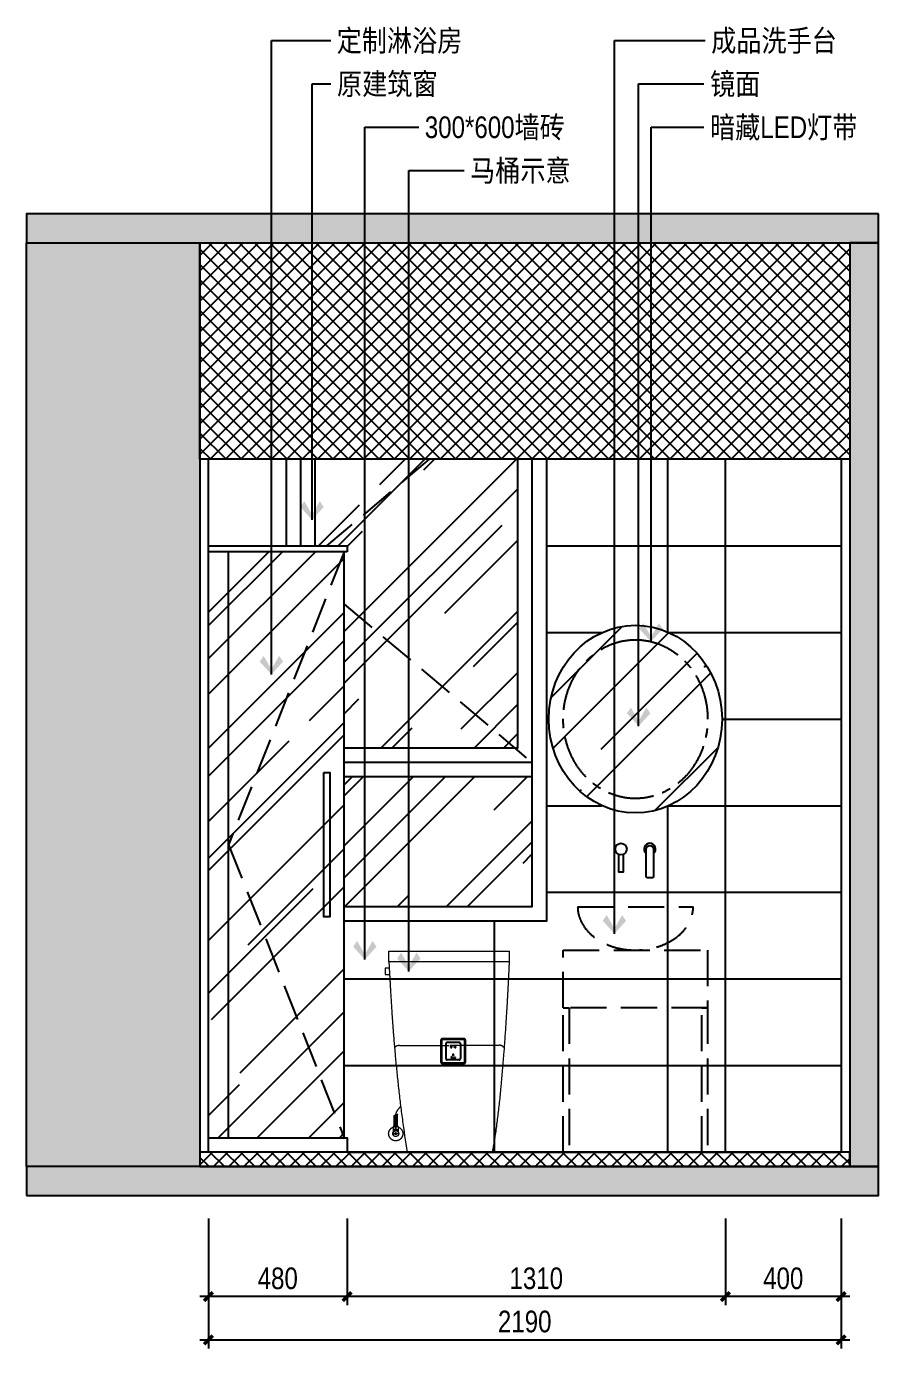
# Model space of a CAD drawing. Extents: x 468514 to 728049, y -74127 to 69080.
# Drawn here: x 638835 to 641785, y -38719 to -34140 of the extents above; entities that cross this region are included whole.
import ezdxf

# ---------------------------------------------------------------- set-up
doc = ezdxf.new("R2010")
doc.units = 0
doc.header["$LTSCALE"] = 500
doc.header["$MEASUREMENT"] = 0
for name, pattern in [('CENTER', [50.8, 31.75, -6.35, 6.35, -6.35]), ('DASH', [0.35, 0.25, -0.1]), ('DASHED2', [9.525, 6.35, -3.175])]:
    doc.linetypes.add(name, pattern=pattern)
doc.layers.get('Defpoints').update_dxf_attribs({"color": 229})
for name, color, linetype in [('_____2', 1, 'Continuous'), ('E 立面填充', 250, 'Continuous'), ('E 立面墙体', 245, 'Continuous'), ('E 立面家具、洁具', 153, 'Continuous'), ('E 立面材料分格线', 8, 'Continuous'), ('E 立面材料类别线', 154, 'Continuous'), ('E 立面标注尺寸', 9, 'Continuous'), ('E 立面装饰完成线', 225, 'Continuous'), ('E 立面门', 107, 'Continuous')]:
    doc.layers.add(name, color=color, linetype=linetype)
doc.styles.add('PDC DIM', font='PMingLiU-ExtB.ttf', dxfattribs={"width": 0.85})
doc.dimstyles.new('PDC-A2', dxfattribs={"dimscale": 0, "dimtxt": 2.5, "dimasz": 1, "dimexe": 1, "dimexo": 1, "dimgap": 0.7, "dimtad": 1, "dimdec": 0, "dimtxsty": 'PDC DIM', "dimblk": 'ARCHTICK', "dimcen": 1, "dimdle": 1, "dimclrd": 8, "dimclre": 8, "dimclrt": 9, "dimadec": 0, "dimazin": 0, "dimtfac": 1, "dimtdec": 0, "dimtix": 1, "dimtmove": 2, "dimatfit": 3, "dimldrblk": 'PDC A2 T R', "dimfxl": 10, "dimfxlon": 1, "dimarcsym": 0})

# ---------------------------------------------------------------- blocks, each defined once
blk = doc.blocks.new('AI9-BLK63')
at = {"layer": '_____2', "color": 250}
blk.add_line((0.03, -0.14), (0, -0.12), dxfattribs=at)
blk.add_lwpolyline([(-0.03, -0.14), (0, -0.12), (0, 0.1), (0, 0.18)], dxfattribs=at)
blk = doc.blocks.new('AI9-BLK62')
at = {"layer": '_____2', "color": 250}
for p in [(-0.03, 0.01), (0.03, 0.01)]:
    blk.add_line(p, (0, -0.01), dxfattribs=at)
blk = doc.blocks.new('AI9-BLK61')
at = {"layer": '_____2', "color": 7}
for name, p in [('AI9-BLK62', (0, 0.16)), ('AI9-BLK63', (0, -0.03))]:
    blk.add_blockref(name, p, dxfattribs=at)
blk = doc.blocks.new('AI9-BLK53')
at = {"layer": '_____2', "color": 250}
for p, q in [((-0.1, 0.02), (0.1, 0.02)), ((-0.1, -0.02), (0.1, -0.02))]:
    blk.add_line(p, q, dxfattribs=at)
blk = doc.blocks.new('rtyr')
at = {"linetype": 'DASHED2', "lineweight": 0}
for p, q in [((256669.9, -48189.3), (256669.9, -48152.2)), ((256669.9, -48152.2), (257087.5, -48152.2)), ((257087.5, -48189.3), (257087.5, -48152.2)), ((256700.6, -48716.2), (256687, -48721.9)), ((256688.2, -48747.7), (256688.2, -48721.4)), ((256688.2, -48724.6), (256690.9, -48722)), ((256693.1, -48724), (256689.7, -48720.7)), ((256693.1, -48721.7), (256691.4, -48720.1)), ((256691.9, -48722.9), (256695.2, -48719.6)), ((256691.9, -48725.3), (256695.2, -48722)), ((256697.4, -48724), (256694.1, -48720.7)), ((256697.4, -48721.6), (256694.5, -48718.7)), ((256697.4, -48719.3), (256696.1, -48718.1)), ((256696.2, -48720.5), (256699.4, -48717.4)), ((256696.2, -48722.9), (256699.4, -48719.8)), ((256699.4, -48747.7), (256699.4, -48716.7)), ((256687.8, -48752.3), (256687.8, -48749.9)), ((256687.8, -48756.9), (256687.8, -48754.6)), ((256688.1, -48759.7), (256688.1, -48759.2)), ((256688.2, -48727), (256690.9, -48724.4)), ((256688.2, -48729.4), (256690.9, -48726.7)), ((256688.2, -48743.7), (256690.9, -48741)), ((256688.2, -48746), (256690.9, -48743.4)), ((256688.3, -48731.7), (256690.9, -48729.1)), ((256688.3, -48734.1), (256690.9, -48731.5)), ((256688.3, -48736.5), (256690.9, -48733.9)), ((256688.3, -48738.8), (256690.9, -48736.2)), ((256688.3, -48741.2), (256690.9, -48738.6)), ((256689, -48747.6), (256690.9, -48745.7)), ((256693.1, -48726.4), (256689.7, -48723.1)), ((256693.1, -48728.8), (256689.7, -48725.4)), ((256693.1, -48731.2), (256689.7, -48727.8)), ((256693.1, -48733.5), (256689.7, -48730.2)), ((256693.1, -48735.9), (256689.7, -48732.6)), ((256693.1, -48738.3), (256689.7, -48735)), ((256693.1, -48740.7), (256689.7, -48737.4)), ((256693.1, -48743.1), (256689.7, -48739.7)), ((256693.1, -48745.4), (256689.7, -48742.1)), ((256692.9, -48747.6), (256689.7, -48744.5)), ((256691.9, -48727.7), (256695.2, -48724.4)), ((256691.9, -48730), (256695.2, -48726.7)), ((256691.9, -48732.4), (256695.2, -48729.1)), ((256691.9, -48734.8), (256695.2, -48731.5)), ((256691.9, -48737.2), (256695.2, -48733.9)), ((256691.9, -48739.6), (256695.2, -48736.2)), ((256691.9, -48741.9), (256695.2, -48738.6)), ((256691.9, -48744.3), (256695.2, -48741)), ((256691.9, -48746.7), (256695.2, -48743.4)), ((256693.3, -48747.6), (256695.2, -48745.7)), ((256694.6, -48759.7), (256693.8, -48760.4)), ((256697.4, -48726.4), (256694.1, -48723.1)), ((256697.4, -48728.8), (256694.1, -48725.4)), ((256697.4, -48731.2), (256694.1, -48727.8)), ((256697.4, -48733.5), (256694.1, -48730.2)), ((256697.4, -48735.9), (256694.1, -48732.6)), ((256697.4, -48738.3), (256694.1, -48735)), ((256697.4, -48740.7), (256694.1, -48737.4)), ((256697.4, -48743.1), (256694.1, -48739.7)), ((256697.4, -48745.4), (256694.1, -48742.1)), ((256697.2, -48747.6), (256694.1, -48744.5)), ((256696.2, -48725.3), (256699.4, -48722.2)), ((256696.2, -48727.7), (256699.4, -48724.5)), ((256696.2, -48730), (256699.4, -48726.9)), ((256696.2, -48732.4), (256699.4, -48729.3)), ((256696.2, -48734.8), (256699.4, -48731.7)), ((256696.2, -48737.2), (256699.4, -48734.1)), ((256696.2, -48739.6), (256699.4, -48736.4)), ((256696.2, -48741.9), (256699.4, -48738.8)), ((256696.2, -48744.3), (256699.4, -48741.2)), ((256696.2, -48746.7), (256699.4, -48743.6)), ((256697.6, -48747.7), (256699.4, -48745.9)), ((256699.5, -48759.7), (256699.5, -48759.2)), ((256699.8, -48752.3), (256699.8, -48749.9)), ((256699.8, -48756.9), (256699.8, -48754.6)), ((256685.1, -48771), (256702.5, -48771)), ((256685.1, -48771.9), (256702.5, -48771.9)), ((256685.1, -48778.9), (256685.1, -48789.3)), ((256694.6, -48770.3), (256693.8, -48769.7)), ((256702.5, -48778.9), (256702.5, -48789.3))]:
    blk.add_line(p, q, dxfattribs=at)
for points in [[(256671.2, -48210.6), (256657.5, -48210.6), (256657.5, -48233), (256671.7, -48233)], [(256692.9, -48759.7), (256693.8, -48760.4), (256693.8, -48762.4)], [(256692.9, -48770.3), (256693.8, -48769.7), (256693.8, -48763)]]:
    blk.add_lwpolyline(points, dxfattribs=at)
blk.add_lwpolyline([(256685, -48759.7), (256684.4, -48760.4), (256684.4, -48769.6), (256685.2, -48770.3), (256702.4, -48770.3), (256703.2, -48769.6), (256703.2, -48760.4), (256702.5, -48759.7)], close=True, dxfattribs=at)
for radius in [10.2, 3.28]:
    blk.add_circle((256693.8, -48784), radius, dxfattribs=at)
for centre, major_axis, ratio in [((256690.8, -48751.1), (0, 1.18), 0.354545), ((256690.8, -48755.7), (0, 1.16), 0.361111), ((256693.8, -48751.1), (0.01, 1.18), 0.354531), ((256693.8, -48755.7), (0.01, 1.16), 0.361096), ((256696.8, -48751.1), (0, 1.18), 0.354545), ((256696.8, -48755.7), (0, 1.16), 0.361111)]:
    blk.add_ellipse(centre, major_axis=major_axis, ratio=ratio, dxfattribs=at)
for points, knots in [([(256733.2, -48848.5), (256684.2, -48543.1), (256674.7, -48257.2), (256669.9, -48189.3), (256669.9, -48189.3), (257087.5, -48189.3), (257087.5, -48189.3), (257087.5, -48189.3), (257068.8, -48652.1), (257028.5, -48848.5), (257028.5, -48848.5), (256733.2, -48848.5), (256733.2, -48848.5)], [0, 0, 0, 0, 1, 1, 1, 2, 2, 2, 3, 3, 3, 4, 4, 4, 4]), ([(256691.3, -48485.7), (256697.7, -48475.7), (256703.8, -48478.6), (256714.3, -48478.6), (256724.8, -48478.6), (256877.2, -48478.6), (256877.2, -48478.6)], [0, 0, 0, 0, 1, 1, 1, 2, 2, 2, 2]), ([(257066.9, -48485.7), (257060.5, -48475.7), (257054.5, -48478.6), (257043.9, -48478.6), (257033.4, -48478.6), (256880.9, -48478.6), (256880.9, -48478.6)], [0, 0, 0, 0, 1, 1, 1, 2, 2, 2, 2]), ([(256703.2, -48761.6), (256712.1, -48765.2), (256718.4, -48774), (256718.4, -48784.3), (256718.4, -48797.9), (256707.4, -48808.9), (256693.8, -48808.9), (256680.2, -48808.9), (256669.2, -48797.9), (256669.2, -48784.3), (256669.2, -48774), (256675.5, -48765.2), (256684.4, -48761.5)], [0, 0, 0, 0, 1, 1, 1, 2, 2, 2, 3, 3, 3, 4, 4, 4, 4]), ([(256687.8, -48747.6), (256687.5, -48747.6), (256687.2, -48748.1), (256687.2, -48748.8), (256687.2, -48749.4), (256687.5, -48749.9), (256687.8, -48749.9)], [0, 0, 0, 0, 1, 1, 1, 2, 2, 2, 2]), ([(256687.8, -48752.3), (256687.5, -48752.3), (256687.2, -48752.8), (256687.2, -48753.4), (256687.2, -48754.1), (256687.5, -48754.6), (256687.8, -48754.6)], [0, 0, 0, 0, 1, 1, 1, 2, 2, 2, 2]), ([(256687.8, -48756.9), (256687.5, -48756.9), (256687.2, -48757.4), (256687.2, -48758.1), (256687.2, -48758.7), (256687.5, -48759.2), (256687.8, -48759.2)], [0, 0, 0, 0, 1, 1, 1, 2, 2, 2, 2]), ([(256699.8, -48749.9), (256700.1, -48749.9), (256700.4, -48749.4), (256700.4, -48748.8), (256700.4, -48748.1), (256700.1, -48747.6), (256699.8, -48747.6)], [3, 3, 3, 3, 4, 4, 4, 5, 5, 5, 5]), ([(256699.8, -48754.6), (256700.1, -48754.6), (256700.4, -48754.1), (256700.4, -48753.4), (256700.4, -48752.8), (256700.1, -48752.3), (256699.8, -48752.3)], [3, 3, 3, 3, 4, 4, 4, 5, 5, 5, 5]), ([(256699.8, -48759.2), (256700.1, -48759.2), (256700.4, -48758.7), (256700.4, -48758.1), (256700.4, -48757.4), (256700.1, -48756.9), (256699.8, -48756.9)], [3, 3, 3, 3, 4, 4, 4, 5, 5, 5, 5]), ([(256685.1, -48770.3), (256685.1, -48770.3), (256685.1, -48775.2), (256685.1, -48777.2), (256685, -48778.5), (256684.6, -48779.7), (256684.5, -48780.2)], [0, 0, 0, 0, 1, 1, 1, 2, 2, 2, 2]), ([(256702.5, -48770.3), (256702.5, -48770.3), (256702.5, -48775.2), (256702.5, -48777.2), (256702.5, -48778.5), (256702.9, -48779.7), (256703.1, -48780.2)], [0, 0, 0, 0, 1, 1, 1, 2, 2, 2, 2])]:
    blk.add_open_spline(points, degree=3, knots=knots, dxfattribs=at)
for points in [[(256708.6, -48692.5), (256703.1, -48697.4), (256693.5, -48710), (256693.2, -48719.3)], [(256710.7, -48689.5), (256710.2, -48690.7), (256709.5, -48691.7), (256708.6, -48692.5)], [(256699.8, -48747.6), (256699.8, -48747.6), (256687.8, -48747.6), (256687.8, -48747.6)], [(256687.8, -48749.9), (256687.8, -48749.9), (256699.8, -48749.9), (256699.8, -48749.9)], [(256699.8, -48752.3), (256699.8, -48752.3), (256687.8, -48752.3), (256687.8, -48752.3)], [(256687.8, -48754.6), (256687.8, -48754.6), (256699.8, -48754.6), (256699.8, -48754.6)], [(256699.8, -48756.9), (256699.8, -48756.9), (256687.8, -48756.9), (256687.8, -48756.9)], [(256687.8, -48759.2), (256687.8, -48759.2), (256699.8, -48759.2), (256699.8, -48759.2)]]:
    blk.add_open_spline(points, degree=3, dxfattribs=at)
at = {"linetype": 'DASHED2', "lineweight": 0, "xscale": 31.05000000000007, "yscale": 31.05000000000007, "zscale": 31.05000000000007}
for name, p in [('AI9-BLK61', (256693.8, -48765)), ('AI9-BLK53', (256693.8, -48784))]:
    blk.add_blockref(name, p, dxfattribs=at)
blk = doc.blocks.new('ffffaasd')
at = {"linetype": 'DASH', "lineweight": -2, "ltscale": 20}
for p, q in [((69855.2, 418079.7), (69855.2, 418028.7)), ((69901.2, 418084.7), (69860.2, 418084.7)), ((69906.2, 418079.7), (69906.2, 418028.7)), ((69901.2, 418023.7), (69860.2, 418023.7))]:
    blk.add_line(p, q, dxfattribs=at)
for points in [[(69843.2, 418011.7), (69918.2, 418011.7, 0.414214), (69923.2, 418016.7), (69923.2, 418091.7, 0.414214), (69918.2, 418096.7), (69843.2, 418096.7, 0.414214), (69838.2, 418091.7), (69838.2, 418016.7, 0.414214)], [(69843.2, 418013.7), (69918.2, 418013.7, 0.414214), (69921.2, 418016.7), (69921.2, 418091.7, 0.414214), (69918.2, 418094.7), (69843.2, 418094.7, 0.414214), (69840.2, 418091.7), (69840.2, 418016.7, 0.414214)]]:
    blk.add_lwpolyline(points, format="xyb", close=True, dxfattribs=at)
for points in [[(69873.7, 418066.6), (69875.7, 418066.6), (69875.7, 418071.6), (69873.7, 418071.6)], [(69887.7, 418066.6), (69885.7, 418066.6), (69885.7, 418071.6), (69887.7, 418071.6)]]:
    blk.add_lwpolyline(points, dxfattribs=at)
for points in [[(69875.8, 418028.1), (69877.7, 418028.6), (69876.2, 418034.4), (69874.2, 418033.9)], [(69879.7, 418037.6), (69881.7, 418037.6), (69881.7, 418043.6), (69879.7, 418043.6)], [(69885.6, 418028.1), (69883.7, 418028.6), (69885.2, 418034.4), (69887.2, 418033.9)]]:
    blk.add_lwpolyline(points, close=True, dxfattribs=at)
for centre, radius, start, end in [((69860.2, 418079.7), 5, 90, 180), ((69901.2, 418079.7), 5, 0, 90), ((69873.9, 418069.1), 2.51, 93.6471, 266.3529), ((69887.5, 418069.1), 2.51, 273.6471, 86.3529), ((69860.2, 418028.7), 5, 180, 270), ((69901.2, 418028.7), 5, 270, 0)]:
    blk.add_arc(centre, radius, start, end, dxfattribs=at)
blk = doc.blocks.new('d34')
at = {"linetype": 'ByBlock', "lineweight": -2}
blk.add_blockref('ffffaasd', (0, 0), dxfattribs=at)
blk = doc.blocks.new('343')
at = {"linetype": 'DASH'}
blk.add_lwpolyline([(623243.7, 37191.3), (623643.7, 37191.3)], dxfattribs=at)
for points in [[(623193.7, 37041.3), (623693.7, 37041.3), (623693.7, 36841.3), (623193.7, 36841.3)], [(623193.7, 36841.3), (623213.7, 36841.3), (623213.7, 36341.3), (623193.7, 36341.3)], [(623673.7, 36841.3), (623693.7, 36841.3), (623693.7, 36341.3), (623673.7, 36341.3)]]:
    blk.add_lwpolyline(points, close=True, dxfattribs=at)
blk.add_ellipse((623443.7, 37191.3), major_axis=(200, 0), ratio=0.75, start_param=3.141593, end_param=6.283185, dxfattribs=at)
blk = doc.blocks.new('4334')
at = {"layer": 'E 立面家具、洁具'}
blk.add_lwpolyline([(609050.2, 2756.5), (609050.2, 2695), (609035.2, 2695), (609035.2, 2756.5)], dxfattribs=at)
blk.add_lwpolyline([(609130.2, 2775, -1), (609155.2, 2775), (609155.2, 2680, -0.414214), (609150.2, 2675), (609135.2, 2675, -0.414214), (609130.2, 2680)], format="xyb", close=True, dxfattribs=at)
blk.add_circle((609042.7, 2775), 20, dxfattribs=at)
blk.add_arc((609142.7, 2775), 20, 308.6822, 231.3178, dxfattribs=at)
blk = doc.blocks.new('_ArchTick')
at = {"color": 0, "linetype": 'ByBlock', "const_width": 0.4}
blk.add_lwpolyline([(-0.5, -0.5), (0.5, 0.5)], dxfattribs=at)
blk = doc.blocks.new('*D1895')
at = {"layer": 'Defpoints', "color": 0, "transparency": 16777216}
for p in [(641255, -38239), (641655, -38239), (641255, -38539)]:
    blk.add_point(p, dxfattribs=at)
at = {"layer": 'E 立面标注尺寸', "color": 8, "lineweight": -2, "transparency": 16777216}
for p, q in [((641255, -38269), (641255, -38569)), ((641655, -38269), (641655, -38569)), ((641685, -38539), (641225, -38539))]:
    blk.add_line(p, q, dxfattribs=at)
at = {"layer": 'E 立面标注尺寸', "color": 8, "lineweight": -2, "transparency": 16777216, "xscale": 30.00000447440561, "yscale": 30.00000447440561, "zscale": 30.00000447440561, "rotation": 180}
blk.add_blockref('_ArchTick', (641255, -38539), dxfattribs=at)
at = {"layer": 'E 立面标注尺寸', "color": 8, "lineweight": -2, "transparency": 16777216, "xscale": 30.00000447440561, "yscale": 30.00000447440561, "zscale": 30.00000447440561}
blk.add_blockref('_ArchTick', (641655, -38539), dxfattribs=at)
at = {"layer": 'E 立面标注尺寸', "color": 9, "transparency": 16777216, "insert": (641455, -38476.2), "char_height": 75, "attachment_point": 5, "style": 'PDC DIM'}
blk.add_mtext('400', dxfattribs=at)
blk = doc.blocks.new('PDC A2 T R')
at = {"color": 0, "linetype": 'ByBlock'}
blk.add_line((0, 0), (-2, 0), dxfattribs=at)
for points in [[(-2.15, 0.89), (-1.49, 1.35), (-0.6, 0), (0, 0)], [(-2.15, -0.89), (-1.49, -1.35), (-0.6, 0), (0, 0)]]:
    blk.add_solid(points, dxfattribs=at)
blk = doc.blocks.new('*D1896')
at = {"layer": 'Defpoints', "color": 0, "transparency": 16777216}
for p in [(639945, -38239), (641255, -38239), (639945, -38539)]:
    blk.add_point(p, dxfattribs=at)
at = {"layer": 'E 立面标注尺寸', "color": 8, "lineweight": -2, "transparency": 16777216}
for p, q in [((639945, -38269), (639945, -38569)), ((641255, -38269), (641255, -38569)), ((641285, -38539), (639915, -38539))]:
    blk.add_line(p, q, dxfattribs=at)
at = {"layer": 'E 立面标注尺寸', "color": 8, "lineweight": -2, "transparency": 16777216, "xscale": 30.00000447440561, "yscale": 30.00000447440561, "zscale": 30.00000447440561, "rotation": 180}
blk.add_blockref('_ArchTick', (639945, -38539), dxfattribs=at)
at = {"layer": 'E 立面标注尺寸', "color": 8, "lineweight": -2, "transparency": 16777216, "xscale": 30.00000447440561, "yscale": 30.00000447440561, "zscale": 30.00000447440561}
blk.add_blockref('_ArchTick', (641255, -38539), dxfattribs=at)
at = {"layer": 'E 立面标注尺寸', "color": 9, "transparency": 16777216, "insert": (640600, -38476.2), "char_height": 75, "attachment_point": 5, "style": 'PDC DIM'}
blk.add_mtext('1310', dxfattribs=at)
blk = doc.blocks.new('*D1897')
at = {"layer": 'Defpoints', "color": 0, "transparency": 16777216}
for p in [(639465, -38239), (639945, -38239), (639465, -38539)]:
    blk.add_point(p, dxfattribs=at)
at = {"layer": 'E 立面标注尺寸', "color": 8, "lineweight": -2, "transparency": 16777216}
for p, q in [((639465, -38269), (639465, -38569)), ((639945, -38269), (639945, -38569)), ((639975, -38539), (639435, -38539))]:
    blk.add_line(p, q, dxfattribs=at)
at = {"layer": 'E 立面标注尺寸', "color": 8, "lineweight": -2, "transparency": 16777216, "xscale": 30.00000447440561, "yscale": 30.00000447440561, "zscale": 30.00000447440561, "rotation": 180}
blk.add_blockref('_ArchTick', (639465, -38539), dxfattribs=at)
at = {"layer": 'E 立面标注尺寸', "color": 8, "lineweight": -2, "transparency": 16777216, "xscale": 30.00000447440561, "yscale": 30.00000447440561, "zscale": 30.00000447440561}
blk.add_blockref('_ArchTick', (639945, -38539), dxfattribs=at)
at = {"layer": 'E 立面标注尺寸', "color": 9, "transparency": 16777216, "insert": (639705, -38476.2), "char_height": 75, "attachment_point": 5, "style": 'PDC DIM'}
blk.add_mtext('480', dxfattribs=at)
blk = doc.blocks.new('*D1898')
at = {"layer": 'Defpoints', "color": 0, "transparency": 16777216}
for p in [(639465, -38239), (641655, -38239), (641655, -38689)]:
    blk.add_point(p, dxfattribs=at)
at = {"layer": 'E 立面标注尺寸', "color": 8, "lineweight": -2, "transparency": 16777216}
for p, q in [((639465, -38389), (639465, -38719)), ((641655, -38389), (641655, -38719)), ((639435, -38689), (641685, -38689))]:
    blk.add_line(p, q, dxfattribs=at)
at = {"layer": 'E 立面标注尺寸', "color": 8, "lineweight": -2, "transparency": 16777216, "xscale": 30.00000447440561, "yscale": 30.00000447440561, "zscale": 30.00000447440561, "rotation": 180}
blk.add_blockref('_ArchTick', (639465, -38689), dxfattribs=at)
at = {"layer": 'E 立面标注尺寸', "color": 8, "lineweight": -2, "transparency": 16777216, "xscale": 30.00000447440561, "yscale": 30.00000447440561, "zscale": 30.00000447440561}
blk.add_blockref('_ArchTick', (641655, -38689), dxfattribs=at)
at = {"layer": 'E 立面标注尺寸', "color": 9, "transparency": 16777216, "insert": (640560, -38625.8), "char_height": 75, "attachment_point": 5, "style": 'PDC DIM'}
blk.add_mtext('2190', dxfattribs=at)

msp = doc.modelspace()

# ---------------------------------------------------------------- hatches: boundary and pattern name
at = {"layer": 'E 立面填充'}
h = msp.add_hatch(dxfattribs=at)
h.set_pattern_fill('ANSI37', color=256, scale=300)
h.paths.add_polyline_path([(639435, -34889), (641685, -34889), (641685, -35639), (639435, -35639)])
h = msp.add_hatch(dxfattribs=at)
h.set_pattern_fill('_USER', color=256, scale=600, angle=90, pattern_type=0)
h.set_pattern_definition([(90, (641654.97, -38039), (-600, 4e-14), [])])
h.paths.add_polyline_path([(640668.3, -38039), (641218.3, -38039), (641255, -38039), (641255, -35639), (640635, -35639), (640635, -37239), (639935, -37239), (639935, -37989), (639945, -37989), (639945, -38039)])
edge = h.paths.add_edge_path(flags=16)
edge.add_line((640885.8, -37019), (640885.8, -36957.5))
edge.add_arc((640893.3, -36939), 20, 180, 247.9757, ccw=False)
edge.add_arc((640893.3, -36939), 20, 0, 180, ccw=False)
edge.add_arc((640893.3, -36939), 20, -67.9757, 0, ccw=False)
edge.add_line((640900.8, -36957.5), (640900.8, -37019))
edge.add_line((640900.8, -37019), (640885.8, -37019))
edge = h.paths.add_edge_path(flags=16)
edge.add_arc((640985.8, -37034), 5, 180, 270, ccw=False)
edge.add_line((640980.8, -37034), (640980.8, -36954.6))
edge.add_arc((640993.3, -36939), 20, -51.3178, 231.3178, ccw=False)
edge.add_line((641005.8, -36954.6), (641005.8, -37034))
edge.add_arc((641000.8, -37034), 5, -90, 0, ccw=False)
edge.add_line((641000.8, -37039), (640985.8, -37039))
edge = h.paths.add_edge_path(flags=16)
edge.add_ellipse((640943.3, -36539), major_axis=(0, 325), ratio=0.923077, start_angle=0, end_angle=360)
h.paths.add_polyline_path([(641655, -35639), (641255, -35639), (641255, -38039), (641655, -38039)])
h.paths.add_polyline_path([(639735, -35639), (639465, -35639), (639465, -35939), (639735, -35939)])
h = msp.add_hatch(dxfattribs=at)
h.set_pattern_fill('_USER', color=256, scale=300, pattern_type=0)
h.set_pattern_definition([(0, (641654.97, -38039), (0, 300), [])])
h.paths.add_polyline_path([(641655, -35639), (641255, -35639), (641255, -38039), (641655, -38039)])
h.paths.add_polyline_path([(641255, -35639), (640635, -35639), (640635, -37239), (639935, -37239), (639935, -37989), (639945, -37989), (639945, -38039), (640668.3, -38039), (641218.3, -38039), (641255, -38039)])
edge = h.paths.add_edge_path(flags=16)
edge.add_arc((640893.3, -36939), 20, -67.9757, 0, ccw=False)
edge.add_line((640900.8, -36957.5), (640900.8, -37019))
edge.add_line((640900.8, -37019), (640885.8, -37019))
edge.add_line((640885.8, -37019), (640885.8, -36957.5))
edge.add_arc((640893.3, -36939), 20, 180, 247.9757, ccw=False)
edge.add_arc((640893.3, -36939), 20, 0, 180, ccw=False)
edge = h.paths.add_edge_path(flags=16)
edge.add_line((641005.8, -36954.6), (641005.8, -37034))
edge.add_arc((641000.8, -37034), 5, -90, 0, ccw=False)
edge.add_line((641000.8, -37039), (640985.8, -37039))
edge.add_arc((640985.8, -37034), 5, 180, 270, ccw=False)
edge.add_line((640980.8, -37034), (640980.8, -36954.6))
edge.add_arc((640993.3, -36939), 20, -51.3178, 231.3178, ccw=False)
h.paths.add_polyline_path([(639735, -35639), (639465, -35639), (639465, -35939), (639735, -35939)])
edge = h.paths.add_edge_path(flags=16)
edge.add_ellipse((640943.3, -36539), major_axis=(0, 325), ratio=0.923077, start_angle=0, end_angle=360)
h = msp.add_hatch(dxfattribs=at)
h.set_pattern_fill('AR-RROOF', color=256, scale=300, angle=45)
h.paths.add_polyline_path([(640585, -36739), (639935, -36739), (639935, -37189), (640585, -37189)])
h.paths.add_polyline_path([(639935, -36140.6), (639935, -36639), (640525.7, -36639)], flags=17)
h.paths.add_polyline_path([(640535, -35639), (640229.4, -35639), (639873.9, -35939), (639945, -35939), (639945, -35959), (639935, -35959), (639935, -36140.6), (640525.7, -36639), (640535, -36639)])
h.paths.add_polyline_path([(640229.4, -35639), (639835, -35639), (639835, -35939), (639873.9, -35939)])
h = msp.add_hatch(dxfattribs=at)
h.set_pattern_fill('AR-RROOF', color=256, scale=300, angle=45)
h.set_pattern_definition([(45, (33086.67, -39714), (254.55844, 678.82251), [4500, -600, 1500, -300]), (45, (33262.74, -39325.8), (-494.26764, 70.00357), [900, -99, 1800, -225]), (45, (33012.42, -39427.62), (960.958116, 1245.21504), [2400, -420, 1200, -300])])
h.paths.add_polyline_path([(639465, -35959), (639465, -37989), (639935, -37989), (639935, -35959)])
h = msp.add_hatch(dxfattribs=at)
h.set_pattern_fill('AR-RROOF', color=256, scale=300, angle=45)
h.set_pattern_definition([(45, (-10, 0), (254.55844, 678.82251), [4500, -600, 1500, -300]), (45, (166.07, 388.2), (-494.26764, 70.00357), [900, -99, 1800, -225]), (45, (-84.25, 286.38), (960.958116, 1245.21504), [2400, -420, 1200, -300])])
edge = h.paths.add_edge_path()
edge.add_ellipse((640943.3, -36539), major_axis=(0, 325), ratio=0.923077, start_angle=0, end_angle=360)
at = {"layer": 'E 立面墙体'}
h = msp.add_hatch(color=250, dxfattribs=at)
h.dxf.hatch_style = 1
h.paths.add_polyline_path([(641785, -34789), (638835, -34789), (638835, -34889), (641785, -34889)])
h = msp.add_hatch(dxfattribs=at)
h.set_pattern_fill('钢筋混凝土', color=250, scale=10, pattern_type=2)
h.set_pattern_definition([(45, (125264.48, -39714), (-35.355339, 35.355339), []), (50, (125264.48, -39714), (71.726018, -6.2752135), [7.5, -82.5]), (355, (125264.48, -39714), (-13.875133, 75.219213), [6, -66]), (100.4514, (125270.456, -39714.52), (57.850938, 68.943954), [6.374019, -70.114211]), (46.1842, (125264.48, -39694), (106.724105, -16.551901), [11.25, -123.75]), (96.6356, (125273.37, -39695.38), (93.46627, 97.411787), [9.561029, -105.1713]), (351.1842, (125264.48, -39694), (93.466195, 97.41186), [9, -99]), (21, (125274.48, -39699), (59.690705, -40.261889), [7.5, -82.5]), (326, (125274.48, -39699), (24.331533, 72.515005), [6, -66]), (71.4514, (125279.45, -39702.355), (84.022263, 32.25305), [6.374019, -70.114211]), (37.5, (125264.479, -39714), (1.2159855, 33.2893854), [0.5, -65.2, 0.5, -67, 0.5, -66.25]), (7.5, (125264.48, -39714), (26.3069537, 39.4411712), [0.5, -38.2, 0.5, -63.7, 0.5, -25.25]), (327.5, (125242.18, -39714), (53.3822436, -2.2554872), [0.5, -25, 0.5, -78, 0.5, -103.5]), (317.5, (125232.18, -39714), (58.318617, 10.0104982), [0.5, -32.5, 0.5, -51.8, 0.5, -73.5])])
h.paths.add_polyline_path([(639435, -38089), (638835, -38089), (638835, -34889), (639435, -34889)])
h = msp.add_hatch(dxfattribs=at)
h.set_pattern_fill('钢筋混凝土', color=250, scale=10, pattern_type=2)
h.set_pattern_definition([(45, (129714.48, -39714), (-35.355339, 35.355339), []), (50, (129714.48, -39714), (71.726018, -6.2752135), [7.5, -82.5]), (355, (129714.48, -39714), (-13.875133, 75.219213), [6, -66]), (100.4514, (129720.456, -39714.52), (57.850938, 68.943954), [6.374019, -70.114211]), (46.1842, (129714.48, -39694), (106.724105, -16.551901), [11.25, -123.75]), (96.6356, (129723.37, -39695.38), (93.46627, 97.411787), [9.561029, -105.1713]), (351.1842, (129714.48, -39694), (93.466195, 97.41186), [9, -99]), (21, (129724.48, -39699), (59.690705, -40.261889), [7.5, -82.5]), (326, (129724.48, -39699), (24.331533, 72.515005), [6, -66]), (71.4514, (129729.45, -39702.355), (84.022263, 32.25305), [6.374019, -70.114211]), (37.5, (129714.479, -39714), (1.2159855, 33.2893854), [0.5, -65.2, 0.5, -67, 0.5, -66.25]), (7.5, (129714.48, -39714), (26.3069537, 39.4411712), [0.5, -38.2, 0.5, -63.7, 0.5, -25.25]), (327.5, (129692.18, -39714), (53.3822436, -2.2554872), [0.5, -25, 0.5, -78, 0.5, -103.5]), (317.5, (129682.18, -39714), (58.318617, 10.0104982), [0.5, -32.5, 0.5, -51.8, 0.5, -73.5])])
h.paths.add_polyline_path([(641685, -38089), (641785, -38089), (641785, -34889), (641685, -34889)])
h = msp.add_hatch(dxfattribs=at)
h.set_pattern_fill('ANSI37', color=250, scale=300)
h.set_pattern_definition([(45, (130914.48, -39714), (-26.5165043, 26.5165043), []), (135, (130914.48, -39714), (-26.5165043, -26.5165043), [])])
h.paths.add_polyline_path([(641685, -38039), (639435, -38039), (639435, -38089), (641685, -38089)])
h = msp.add_hatch(color=250, dxfattribs=at)
h.dxf.hatch_style = 1
h.paths.add_polyline_path([(638835, -38189), (641785, -38189), (641785, -38089), (638835, -38089)])

# ---------------------------------------------------------------- linework, layer by layer
for points in [[(641785, -34789), (638835, -34789), (638835, -34889), (641785, -34889)], [(639435, -38089), (638835, -38089), (638835, -34889), (639435, -34889)], [(641685, -38089), (641785, -38089), (641785, -34889), (641685, -34889)], [(638835, -38189), (641785, -38189), (641785, -38089), (638835, -38089)]]:
    msp.add_lwpolyline(points, close=True, dxfattribs=at)
at = {"layer": 'E 立面家具、洁具'}
for points in [[(639945, -35959), (639465, -35959), (639465, -35939), (639945, -35939)], [(639865, -36724), (639885, -36724), (639885, -37224), (639865, -37224)], [(639945, -38039), (639465, -38039), (639465, -37989), (639945, -37989)]]:
    msp.add_lwpolyline(points, close=True, dxfattribs=at)
for points in [[(639535, -37989), (639535, -35959)], [(639935, -37989), (639935, -35959)]]:
    msp.add_lwpolyline(points, dxfattribs=at)
msp.add_ellipse((640943.3, -36539), major_axis=(0, 325), ratio=0.923077, dxfattribs=at)
at = {"layer": 'E 立面家具、洁具', "linetype": 'CENTER', "ltscale": 0.01}
msp.add_open_spline([(640943.3, -36264), (640934.9, -36264), (640926.5, -36264.5), (640903.8, -36267), (640889.6, -36270), (640861.8, -36278.6), (640848.2, -36284.2), (640822, -36298.1), (640809.4, -36306.3), (640785.7, -36325), (640774.5, -36335.5), (640754.1, -36358.7), (640744.7, -36371.3), (640728.1, -36398.1), (640720.9, -36412.4), (640708.9, -36442.1), (640704.1, -36457.6), (640697, -36489.3), (640694.7, -36505.6), (640692.9, -36538.2), (640693.3, -36554.6), (640696.7, -36587.1), (640699.8, -36603.1), (640708.4, -36634.3), (640713.9, -36649.5), (640727.4, -36678.5), (640735.3, -36692.3), (640753.1, -36718.1), (640763, -36730.1), (640784.6, -36752), (640796.2, -36761.9), (640820.7, -36779.2), (640833.6, -36786.6), (640860.4, -36798.9), (640874.2, -36803.8), (640902.4, -36810.8), (640916.8, -36812.9), (640945.5, -36814.4), (640960, -36813.8), (640988.6, -36809.9), (641002.8, -36806.6), (641030.4, -36797.2), (641043.9, -36791.2), (641069.8, -36776.7), (641082.2, -36768.2), (641105.5, -36748.8), (641116.5, -36738), (641136.5, -36714.3), (641145.5, -36701.4), (641161.5, -36674.1), (641168.4, -36659.7), (641179.8, -36629.6), (641184.3, -36614), (641190.7, -36582.1), (641192.6, -36565.8), (641193.7, -36533.1), (641192.9, -36516.7), (641188.8, -36484.4), (641185.4, -36468.4), (641176.1, -36437.4), (641170.2, -36422.4), (641156.1, -36393.8), (641147.9, -36380.2), (641129.6, -36354.9), (641119.4, -36343.2), (641097.4, -36321.9), (641085.6, -36312.3), (641060.7, -36295.7), (641047.6, -36288.6), (641020.6, -36277), (641006.7, -36272.5), (640978.4, -36266.3), (640964, -36264.5), (640947.5, -36264), (640945.4, -36264), (640943.3, -36264)], degree=3, knots=[0, 0, 0, 0, 0.102416, 0.102416, 0.27828, 0.27828, 0.454144, 0.454144, 0.630008, 0.630008, 0.805872, 0.805872, 0.981736, 0.981736, 1.1576, 1.1576, 1.333464, 1.333464, 1.509329, 1.509329, 1.685193, 1.685193, 1.861057, 1.861057, 2.036921, 2.036921, 2.212785, 2.212785, 2.388649, 2.388649, 2.564513, 2.564513, 2.740377, 2.740377, 2.916242, 2.916242, 3.092106, 3.092106, 3.26797, 3.26797, 3.443834, 3.443834, 3.619698, 3.619698, 3.795562, 3.795562, 3.971426, 3.971426, 4.147291, 4.147291, 4.323155, 4.323155, 4.499019, 4.499019, 4.674883, 4.674883, 4.850747, 4.850747, 5.026611, 5.026611, 5.202475, 5.202475, 5.378339, 5.378339, 5.554204, 5.554204, 5.730068, 5.730068, 5.905932, 5.905932, 6.081796, 6.081796, 6.25766, 6.25766, 6.283185, 6.283185, 6.283185, 6.283185], dxfattribs=at)
at = {"layer": 'E 立面材料分格线', "linetype": 'DASH'}
for points in [[(640229.4, -35639), (639873.9, -35939)], [(639935, -35959), (639535, -36974), (639935, -37989)], [(639935, -36140.6), (640585, -36689)]]:
    msp.add_lwpolyline(points, dxfattribs=at)
at = {"layer": 'E 立面材料类别线'}
msp.add_lwpolyline([(641255, -38039), (641255, -35639)], dxfattribs=at)
at = {"layer": 'E 立面装饰完成线'}
for p, q in [((639465, -38039), (639465, -35639)), ((641655, -35639), (641655, -38039))]:
    msp.add_line(p, q, dxfattribs=at)
for points in [[(639435, -34889), (641685, -34889), (641685, -35639), (639435, -35639)], [(641685, -38039), (639435, -38039), (639435, -38089), (641685, -38089)]]:
    msp.add_lwpolyline(points, close=True, dxfattribs=at)
at = {"layer": 'E 立面门'}
for p, q in [((640585, -36689), (639935, -36689)), ((640585, -36739), (639935, -36739))]:
    msp.add_line(p, q, dxfattribs=at)
for points in [[(639735, -35939), (639735, -35639)], [(639785, -35939), (639785, -35639)], [(639785, -35939), (639785, -35639)], [(639835, -35939), (639835, -35639)], [(640535, -35639), (640535, -36639), (639935, -36639)], [(640585, -35639), (640585, -36689), (639935, -36689)], [(640585, -35639), (640585, -37189), (639935, -37189)], [(640635, -35639), (640635, -37239), (639935, -37239)]]:
    msp.add_lwpolyline(points, dxfattribs=at)

# ---------------------------------------------------------------- block references
msp.add_blockref('4334', (31850.6, -39764))
at = {"layer": 'E 立面家具、洁具'}
msp.add_blockref('343', (17499.6, -74380.3), dxfattribs=at)
at = {"layer": 'E 立面家具、洁具', "linetype": 'Continuous'}
msp.add_blockref('rtyr', (383419.7, 10809.5), dxfattribs=at)
at = {"layer": 'E 立面家具、洁具', "linetype": 'DASH', "ltscale": 20}
msp.add_blockref('d34', (570431.6, -455743.2), dxfattribs=at)

# ---------------------------------------------------------------- texts
at = {"layer": 'E 立面标注尺寸', "color": 9, "char_height": 75, "attachment_point": 1, "style": 'PDC DIM'}
for s, insert in [('{\\fSimSun|b0|i0|c134|p2;定制淋浴房}', (639909.2, -34151.5)), ('{\\fSimSun|b0|i0|c134|p2;成品洗手台}', (641205.7, -34151.5)), ('{\\fPMingLiU|b0|i0|c134|p18;原建筑窗}', (639910.1, -34301.5)), ('镜面', (641201.6, -34301.5)), ('{\\fPMingLiU-ExtB|b0|i0|c136|p18;300*600\\fPMingLiU|b0|i0|c136|p18;墙砖}', (640214.1, -34451.5)), ('暗藏LED灯带', (641201.6, -34451.5)), ('{\\fPMingLiU|b0|i0|c136|p18;马桶示意}', (640370.9, -34601.5))]:
    msp.add_mtext(s, dxfattribs=dict(at, insert=insert))

# ---------------------------------------------------------------- dimensions: what is measured, and where the dimension line sits
at = {"layer": 'E 立面标注尺寸'}
for base, p1, p2, picture, middle in [((639465, -38539), (639945, -38239), (639465, -38239), '*D1897', (639705, -38476.2)), ((641655, -38689), (639465, -38239), (641655, -38239), '*D1898', (640560, -38625.8)), ((639945, -38539), (641255, -38239), (639945, -38239), '*D1896', (640600, -38476.2)), ((641255, -38539), (641655, -38239), (641255, -38239), '*D1895', (641455, -38476.2))]:
    dim = msp.add_linear_dim(base=base, p1=p1, p2=p2, dimstyle='PDC-A2', override={"dimscale": 30.000004}, dxfattribs=at)
    dim.commit()
    dim.dimension.update_dxf_attribs({"geometry": picture, "text_midpoint": middle})

# ---------------------------------------------------------------- leaders
at = {"layer": 'E 立面标注尺寸', "annotation_type": 0, "has_hookline": 1, "hookline_direction": 0}
for points, text_width in [([(639682.9, -36384.4), (639682.9, -34189), (639888.2, -34189)], 443.8), ([(640870.5, -37282.2), (640870.5, -34189), (641184.7, -34189)], 441.6), ([(639823.7, -35848.8), (639823.7, -34339), (639889.1, -34339)], 354.4), ([(640954.4, -36563.3), (640954.4, -34339), (641180.6, -34339)], 174.5), ([(640006.5, -37371.8), (640006.5, -34489), (640193.1, -34489)], 487.1), ([(640997.4, -36271.1), (640997.4, -34489), (641180.6, -34489)], 525.9), ([(640158.7, -37412.5), (640158.7, -34639), (640349.9, -34639)], 352.2)]:
    msp.add_leader(points, dimstyle='PDC-A2', override={"dimscale": 30.000004, "dimtad": 0}, dxfattribs=dict(at, text_width=text_width))

doc.saveas('drawing.dxf')
